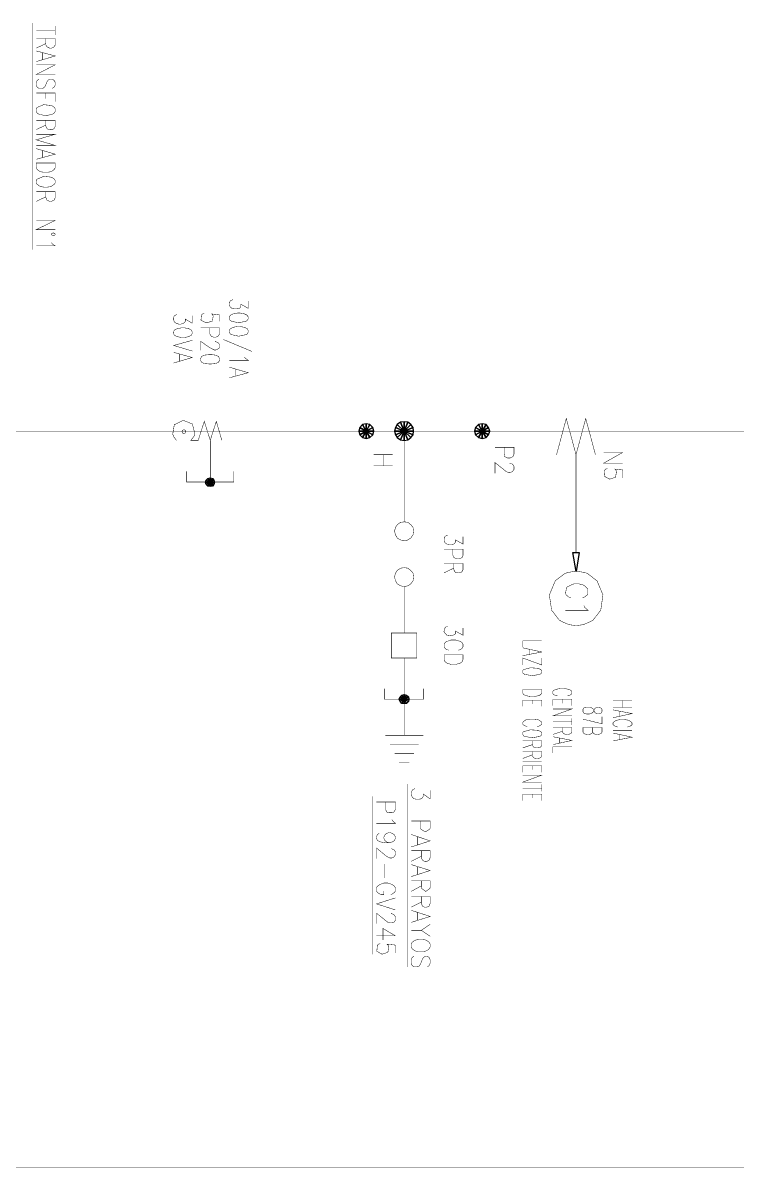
# Model space of a CAD drawing. Extents: x 0.1 to 11.6, y 0.2 to 16.4.
# Drawn here: x 3.105 to 4.391, y 8.915 to 10.976 of the extents above; entities that cross this region are included whole.
import ezdxf

# ---------------------------------------------------------------- set-up
doc = ezdxf.new("R2010")
doc.units = 0
doc.header["$MEASUREMENT"] = 0

msp = doc.modelspace()

# ---------------------------------------------------------------- linework, layer by layer
at = {"color": 0, "const_width": 0.000833}
for points in [[(3.1225, 10.9758), (3.1225, 10.5683)], [(3.16336, 10.9708), (3.16336, 10.9542)], [(3.16336, 10.9625), (3.12918, 10.9625)], [(3.12918, 10.9483), (3.16336, 10.9483), (3.16336, 10.9366), (3.16168, 10.9333), (3.16, 10.9325), (3.15668, 10.9308), (3.15332, 10.9308), (3.14833, 10.9333), (3.14665, 10.9366), (3.14665, 10.9483)], [(3.14665, 10.9391), (3.12918, 10.9308)], [(3.12918, 10.9258), (3.16336, 10.9167), (3.12918, 10.9066)], [(3.14085, 10.9225), (3.14085, 10.91)], [(3.12918, 10.9008), (3.16336, 10.9008), (3.12918, 10.8833), (3.16336, 10.8833)], [(3.15831, 10.8583), (3.16168, 10.8608), (3.16336, 10.8642), (3.16336, 10.8691), (3.16168, 10.8725), (3.15831, 10.875), (3.155, 10.875), (3.15169, 10.8741), (3.15001, 10.8725), (3.14833, 10.87), (3.14583, 10.8633), (3.14415, 10.8608), (3.14253, 10.8592), (3.13917, 10.8583), (3.13417, 10.8583), (3.13086, 10.8608), (3.12918, 10.8642), (3.12918, 10.8691), (3.13086, 10.8725), (3.13417, 10.875)], [(3.12918, 10.85), (3.16336, 10.85), (3.16336, 10.8342)], [(3.14665, 10.85), (3.14665, 10.84)], [(3.12918, 10.8008), (3.16336, 10.8008), (3.16336, 10.79), (3.16168, 10.7867), (3.16, 10.785), (3.15668, 10.7842), (3.15332, 10.7842), (3.15001, 10.785), (3.14833, 10.7867), (3.14665, 10.79), (3.14665, 10.8008)], [(3.14665, 10.7925), (3.12918, 10.7842)], [(3.12918, 10.7758), (3.16336, 10.7758), (3.12918, 10.7658), (3.16336, 10.7558), (3.12918, 10.7558)], [(3.12918, 10.75), (3.16336, 10.74), (3.12918, 10.7308)], [(3.14085, 10.7466), (3.14085, 10.7342)], [(3.12918, 10.6725), (3.16336, 10.6725), (3.16336, 10.6617), (3.16168, 10.6575), (3.15668, 10.655), (3.15332, 10.655), (3.14833, 10.6575), (3.14665, 10.6617), (3.14665, 10.6725)], [(3.14665, 10.6633), (3.12918, 10.655)], [(3.12918, 10.6208), (3.16336, 10.6208), (3.12918, 10.6042), (3.16336, 10.6042)], [(3.15668, 10.5808), (3.15831, 10.5783), (3.16336, 10.575), (3.12918, 10.575)], [(3.51085, 10.4758), (3.51085, 10.4625), (3.4975, 10.47), (3.4975, 10.4658), (3.49582, 10.4633), (3.49501, 10.4625), (3.49001, 10.4616), (3.48665, 10.4616), (3.48167, 10.4625), (3.47835, 10.465), (3.47667, 10.4683), (3.47667, 10.4725), (3.47835, 10.4758), (3.47999, 10.4767), (3.48335, 10.4783)], [(3.41, 10.4492), (3.41, 10.4358), (3.39751, 10.4433), (3.39751, 10.4391), (3.39583, 10.4366), (3.39415, 10.4358), (3.38917, 10.4341), (3.38585, 10.4341), (3.38086, 10.4358), (3.3775, 10.4383), (3.37668, 10.4417), (3.37668, 10.4458), (3.3775, 10.4492), (3.38249, 10.4517)], [(3.45915, 10.4391), (3.45915, 10.4508), (3.44499, 10.4525), (3.44667, 10.4508), (3.44781, 10.4488), (3.44629, 10.4396), (3.43549, 10.4365), (3.42567, 10.4411), (3.42665, 10.4505), (3.42833, 10.4525), (3.43164, 10.4533)], [(3.42503, 10.4275), (3.45915, 10.4275), (3.45915, 10.4167), (3.45751, 10.4133), (3.45583, 10.4117), (3.45247, 10.4108), (3.44835, 10.4108), (3.44499, 10.4117), (3.44336, 10.4133), (3.44168, 10.4167), (3.44168, 10.4275)], [(3.41, 10.405), (3.37668, 10.3958), (3.41, 10.3858)], [(3.45085, 10.4025), (3.45247, 10.4025), (3.45751, 10.4), (3.45915, 10.3975), (3.45915, 10.3925), (3.45751, 10.39), (3.45583, 10.3892), (3.45247, 10.3875), (3.44997, 10.3875), (3.44168, 10.3917), (3.42503, 10.4033), (3.42503, 10.3867)], [(3.51753, 10.385), (3.46582, 10.4066)], [(3.37668, 10.3833), (3.41, 10.3741), (3.37668, 10.3642)], [(3.38747, 10.38), (3.38747, 10.3675)], [(3.50418, 10.375), (3.50586, 10.3725), (3.51085, 10.3691), (3.47667, 10.3691)], [(3.47667, 10.3567), (3.51085, 10.3467), (3.47667, 10.3375)], [(3.48833, 10.3533), (3.48833, 10.3408)], [(4.06581, 10.1992), (4.08333, 10.2642), (4.10086, 10.1992), (4.11833, 10.2642), (4.13585, 10.1992)], [(3.38167, 10.225), (3.37668, 10.2317), (3.37489, 10.2362), (3.37776, 10.2532), (3.39367, 10.2611), (3.41021, 10.2545), (3.41471, 10.2374), (3.41336, 10.2325), (3.4075, 10.225), (3.42085, 10.225)], [(3.46332, 10.225), (3.45335, 10.2592), (3.44249, 10.225), (3.43164, 10.2592), (3.42085, 10.225)], [(7.48503, 10.2416), (3.02501, 10.2416)], [(3.44249, 10.2242), (3.44249, 10.15)], [(3.79167, 10.2416), (3.79167, 10.0783)], [(3.95503, 10.2125), (3.98915, 10.2125), (3.98915, 10.2), (3.98753, 10.1958), (3.98247, 10.1933), (3.97749, 10.1933), (3.9725, 10.1958), (3.97168, 10.2), (3.97168, 10.2125)], [(4.15082, 10.2033), (4.185, 10.2033), (4.15082, 10.1841), (4.185, 10.1841)], [(3.77083, 10.1992), (3.73665, 10.1992)], [(3.75499, 10.1992), (3.75499, 10.1791)], [(3.98085, 10.1833), (3.98247, 10.1833), (3.98583, 10.1825), (3.98753, 10.1808), (3.98915, 10.1783), (3.98915, 10.1725), (3.98753, 10.17), (3.98583, 10.1683), (3.98247, 10.1675), (3.97917, 10.1675), (3.97586, 10.1683), (3.95503, 10.185), (3.95503, 10.1658)], [(4.10086, 10.0233), (4.10086, 10.1992)], [(3.48503, 10.1692), (3.48503, 10.15), (3.40001, 10.15), (3.40001, 10.1692)], [(3.77083, 10.1791), (3.73665, 10.1791)], [(4.185, 10.1575), (4.185, 10.1717), (4.17085, 10.1733), (4.17253, 10.1717), (4.17372, 10.1691), (4.17204, 10.1586), (4.16129, 10.1552), (4.15153, 10.1605), (4.1524, 10.171), (4.15419, 10.1733), (4.1575, 10.1742)], [(3.89751, 10.0517), (3.89751, 10.0383), (3.88417, 10.0458), (3.88417, 10.0425), (3.88249, 10.04), (3.88081, 10.0383), (3.87582, 10.0375), (3.87332, 10.0375), (3.86833, 10.0383), (3.86501, 10.0408), (3.86333, 10.045), (3.86333, 10.0483), (3.86501, 10.0517), (3.86664, 10.0533), (3.87001, 10.0541)], [(3.86333, 10.0291), (3.89751, 10.0291), (3.89751, 10.0183), (3.89583, 10.0142), (3.89085, 10.0117), (3.88585, 10.0117), (3.88081, 10.0142), (3.87918, 10.0183), (3.87918, 10.0291)], [(3.86333, 10.0033), (3.89751, 10.0033), (3.89751, 9.99251), (3.89583, 9.98915), (3.89415, 9.98747), (3.89085, 9.98665), (3.88747, 9.98665), (3.88417, 9.98747), (3.88249, 9.98915), (3.88081, 9.99251), (3.88081, 10.0033)], [(3.88081, 9.99501), (3.86333, 9.98665)], [(3.79167, 9.96164), (3.79167, 9.87831)], [(4.11253, 9.94163), (4.11664, 9.94331), (4.12082, 9.94667), (4.12213, 9.94874), (4.12196, 9.95806), (4.11469, 9.96446), (4.11253, 9.965), (4.10667, 9.96664), (4.0975, 9.96664), (4.09489, 9.96615), (4.08388, 9.9605), (4.08187, 9.94922), (4.08333, 9.94667), (4.08751, 9.94331), (4.09169, 9.94163)], [(4.11501, 9.92746), (4.11664, 9.92415), (4.1225, 9.91917), (4.08165, 9.91917)], [(3.89751, 9.88747), (3.89751, 9.87414), (3.88417, 9.88167), (3.88417, 9.8775), (3.88297, 9.87592), (3.87646, 9.87321), (3.86783, 9.87472), (3.86296, 9.88058), (3.86507, 9.88764), (3.86664, 9.88917), (3.87001, 9.88997)], [(3.88917, 9.8475), (3.89253, 9.84831), (3.89583, 9.85081), (3.89751, 9.85331), (3.89751, 9.85835), (3.89583, 9.86083), (3.89253, 9.86333), (3.88917, 9.86415), (3.88417, 9.86583), (3.87582, 9.86583), (3.87169, 9.86415), (3.86833, 9.86333), (3.86501, 9.86083), (3.86333, 9.85835), (3.86333, 9.85331), (3.86501, 9.85081), (3.86833, 9.84831), (3.87169, 9.8475)], [(4.03917, 9.86415), (4.00499, 9.86415), (4.00499, 9.85331)], [(4.00499, 9.85167), (4.03917, 9.84412), (4.00499, 9.83751)], [(3.79167, 9.83333), (3.79167, 9.69417)], [(4.00499, 9.83333), (4.03917, 9.82081), (4.03917, 9.83333)], [(4.00499, 9.83333), (4.00499, 9.82081)], [(4.01665, 9.84831), (4.01665, 9.84)], [(3.75586, 9.75917), (3.75586, 9.77832)], [(3.82667, 9.75917), (3.82667, 9.77832)], [(4.08501, 9.76497), (4.08832, 9.76585), (4.09169, 9.76747), (4.09332, 9.76915), (4.09332, 9.77333), (4.09169, 9.77501), (4.08832, 9.77664), (4.08501, 9.7775), (4.08003, 9.77832), (4.07167, 9.77832), (4.06749, 9.7775), (4.06418, 9.77664), (4.06082, 9.77501), (4.05919, 9.77333), (4.05919, 9.76915), (4.06082, 9.76747), (4.06418, 9.76585), (4.06749, 9.76497)], [(3.82667, 9.75917), (3.75586, 9.75917)], [(4.00499, 9.75749), (4.03917, 9.75749), (4.03917, 9.74664)], [(4.00499, 9.75749), (4.00499, 9.74664)], [(4.02251, 9.75749), (4.02251, 9.75082)], [(4.05919, 9.75917), (4.09332, 9.75917), (4.09332, 9.7475)], [(4.05919, 9.75917), (4.05919, 9.7475)], [(4.07667, 9.75917), (4.07667, 9.75163)], [(4.20167, 9.75667), (4.16749, 9.75667)], [(4.185, 9.75667), (4.185, 9.74414)], [(4.05919, 9.74164), (4.09332, 9.74164), (4.05919, 9.72917), (4.09332, 9.72917)], [(4.11333, 9.72331), (4.14751, 9.715), (4.14751, 9.72749)], [(4.20167, 9.74414), (4.16749, 9.74414)], [(4.16749, 9.73996), (4.20167, 9.73335), (4.16749, 9.72581)], [(4.17914, 9.73747), (4.17914, 9.72831)], [(4.03082, 9.70996), (4.03418, 9.71083), (4.03749, 9.71251), (4.03917, 9.71414), (4.03917, 9.7175), (4.03749, 9.71912), (4.03418, 9.72168), (4.03082, 9.7225), (4.02582, 9.72331), (4.01833, 9.72331), (4.01335, 9.7225), (4.00999, 9.72168), (4.00667, 9.71912), (4.00499, 9.7175), (4.00499, 9.71414), (4.00667, 9.71251), (4.00999, 9.71083), (4.01335, 9.70996)], [(4.09332, 9.71832), (4.05919, 9.71832)], [(4.05919, 9.70833), (4.09332, 9.70833), (4.09332, 9.69997), (4.09169, 9.69749), (4.09, 9.69667), (4.08664, 9.69581), (4.08333, 9.69581), (4.08003, 9.69667), (4.07835, 9.69749), (4.07667, 9.69997), (4.07667, 9.70833)], [(4.09332, 9.72499), (4.09332, 9.71251)], [(4.11333, 9.70833), (4.14751, 9.70833), (4.14751, 9.69997), (4.14583, 9.69749), (4.14415, 9.69667), (4.14085, 9.69581), (4.13747, 9.69581), (4.13417, 9.69667), (4.13249, 9.69749), (4.13086, 9.69997), (4.13086, 9.70833)], [(4.13086, 9.69997), (4.12918, 9.69749), (4.1275, 9.69667), (4.125, 9.69581), (4.12001, 9.69581), (4.11664, 9.69667), (4.11501, 9.69749), (4.11333, 9.69997), (4.11333, 9.70833)], [(4.19336, 9.70915), (4.19667, 9.70996), (4.19997, 9.71164), (4.20167, 9.71332), (4.20167, 9.71664), (4.19997, 9.71832), (4.19667, 9.72081), (4.19336, 9.72168), (4.18832, 9.7225), (4.18001, 9.7225), (4.17583, 9.72168), (4.17253, 9.72081), (4.16917, 9.71832), (4.16749, 9.71664), (4.16749, 9.71332), (4.16917, 9.71164), (4.17253, 9.70996), (4.17583, 9.70915)], [(3.75749, 9.69417), (3.82585, 9.69417)], [(4.07667, 9.70167), (4.05919, 9.69581)], [(4.05919, 9.69168), (4.09332, 9.685), (4.05919, 9.67746)], [(4.07086, 9.68913), (4.07086, 9.68001)], [(4.20167, 9.70247), (4.16749, 9.70247)], [(4.16749, 9.69829), (4.20167, 9.69081), (4.16749, 9.68414)], [(4.17914, 9.69581), (4.17914, 9.68664)], [(3.76585, 9.67833), (3.81749, 9.67833)], [(4.00499, 9.68414), (4.03917, 9.68414), (4.03917, 9.67583), (4.03749, 9.67333), (4.03581, 9.67247), (4.0325, 9.67165), (4.02919, 9.67165), (4.02582, 9.67247), (4.02414, 9.67333), (4.02251, 9.67583), (4.02251, 9.68414)], [(4.02251, 9.67746), (4.00499, 9.67165)], [(4.00499, 9.66499), (4.03917, 9.66499), (4.03917, 9.6575), (4.03749, 9.65414), (4.03581, 9.65332), (4.0325, 9.6525), (4.02919, 9.6525), (4.02582, 9.65332), (4.02414, 9.65414), (4.02251, 9.6575), (4.02251, 9.66499)], [(4.09332, 9.67333), (4.05919, 9.67333), (4.05919, 9.66249)], [(3.77414, 9.66168), (3.80919, 9.66168)], [(3.7825, 9.64583), (3.80083, 9.64583)], [(4.02251, 9.65918), (4.00499, 9.6525)], [(4.03917, 9.64665), (4.00499, 9.64665)], [(4.00499, 9.63917), (4.03917, 9.63917), (4.03917, 9.6275)], [(4.00499, 9.63917), (4.00499, 9.6275)], [(4.02251, 9.63917), (4.02251, 9.63249)], [(3.79753, 9.60667), (3.79753, 9.2775)], [(4.00499, 9.6225), (4.03917, 9.6225), (4.00499, 9.60997), (4.03917, 9.60997)], [(4.03917, 9.60579), (4.03917, 9.59332)], [(3.73503, 9.58415), (3.73503, 9.29997)], [(3.83832, 9.595), (3.83832, 9.57997), (3.82585, 9.58832), (3.82585, 9.58415), (3.82417, 9.58165), (3.82249, 9.57997), (3.81749, 9.57915), (3.81418, 9.57915), (3.80919, 9.57997), (3.80583, 9.58333), (3.80414, 9.58751), (3.80414, 9.59082), (3.80583, 9.595), (3.80751, 9.59662), (3.81082, 9.59831)], [(4.03917, 9.59918), (4.00499, 9.59918)], [(4.00499, 9.58832), (4.03917, 9.58832), (4.03917, 9.57667)], [(4.00499, 9.58832), (4.00499, 9.57667)], [(4.02251, 9.58832), (4.02251, 9.58165)], [(3.74164, 9.57417), (3.77582, 9.57417), (3.77582, 9.56164), (3.77414, 9.55751), (3.77251, 9.55583), (3.76915, 9.55501), (3.76417, 9.55501), (3.76085, 9.55583), (3.75917, 9.55751), (3.75836, 9.56164), (3.75836, 9.57417)], [(3.76915, 9.54249), (3.77083, 9.53999), (3.77582, 9.53581), (3.74164, 9.53581)], [(3.80414, 9.53999), (3.83832, 9.53999), (3.83832, 9.5275), (3.83757, 9.52533), (3.82975, 9.52051), (3.82156, 9.52528), (3.82086, 9.5275), (3.82086, 9.53999)], [(3.76417, 9.50082), (3.75917, 9.5025), (3.75667, 9.50499), (3.75499, 9.50917), (3.75499, 9.51079), (3.75667, 9.51497), (3.75917, 9.51747), (3.76417, 9.51915), (3.76585, 9.51915), (3.77083, 9.51747), (3.77414, 9.51497), (3.77582, 9.51079), (3.77582, 9.50917), (3.77414, 9.50499), (3.77083, 9.5025), (3.76417, 9.50082), (3.75667, 9.50082), (3.74832, 9.5025), (3.74333, 9.50499), (3.74164, 9.50917), (3.74164, 9.51167), (3.74333, 9.51585), (3.74669, 9.51747)], [(3.80414, 9.51585), (3.83832, 9.50418), (3.80414, 9.49333)], [(3.81581, 9.51167), (3.81581, 9.4975)], [(3.76753, 9.48996), (3.76915, 9.48996), (3.77414, 9.48747), (3.77582, 9.48415), (3.77582, 9.47917), (3.77414, 9.47667), (3.77251, 9.47499), (3.76915, 9.47331), (3.76585, 9.47331), (3.76247, 9.47499), (3.75836, 9.47749), (3.74164, 9.49164), (3.74164, 9.4725)], [(3.80414, 9.48665), (3.83832, 9.48665), (3.83832, 9.47418), (3.83664, 9.47), (3.83501, 9.46832), (3.83165, 9.4675), (3.82835, 9.4675), (3.82585, 9.46832), (3.82417, 9.47), (3.82249, 9.47418), (3.82249, 9.48665)], [(3.75667, 9.46251), (3.75667, 9.4375)], [(3.82249, 9.47667), (3.80414, 9.4675)], [(3.80414, 9.46164), (3.83832, 9.45085), (3.80414, 9.44)], [(3.81581, 9.45747), (3.81581, 9.44417)], [(3.76753, 9.4075), (3.77083, 9.40918), (3.77414, 9.41168), (3.77582, 9.41417), (3.77582, 9.41997), (3.77414, 9.42247), (3.77083, 9.42497), (3.76753, 9.42665), (3.76247, 9.42833), (3.75499, 9.42833), (3.75, 9.42665), (3.74669, 9.42497), (3.74333, 9.42247), (3.74164, 9.41997), (3.74164, 9.41417), (3.74333, 9.41168), (3.74669, 9.40918), (3.75, 9.4075), (3.75499, 9.4075), (3.75499, 9.41417)], [(3.80414, 9.43251), (3.83832, 9.43251), (3.83832, 9.42085), (3.83783, 9.41862), (3.83046, 9.41319), (3.82297, 9.41862), (3.82249, 9.42085), (3.82249, 9.43251)], [(3.82249, 9.42333), (3.80414, 9.41331)], [(3.77582, 9.40164), (3.74164, 9.39085), (3.77582, 9.37999)], [(3.80414, 9.40414), (3.83832, 9.40414), (3.83832, 9.39165), (3.83664, 9.38747), (3.83501, 9.38579), (3.83165, 9.38499), (3.82835, 9.38499), (3.82585, 9.38579), (3.82417, 9.38747), (3.82249, 9.39165), (3.82249, 9.40414)], [(3.82249, 9.39415), (3.80414, 9.38499)], [(3.80414, 9.37918), (3.83832, 9.36833), (3.80414, 9.35747)], [(3.76753, 9.37332), (3.76915, 9.37332), (3.77251, 9.37164), (3.77414, 9.37001), (3.77582, 9.36751), (3.77582, 9.36165), (3.77414, 9.35915), (3.77251, 9.35747), (3.76915, 9.35667), (3.76585, 9.35667), (3.76247, 9.35747), (3.74164, 9.37414), (3.74164, 9.35499)], [(3.81581, 9.375), (3.81581, 9.36165)], [(3.77582, 9.33333), (3.75331, 9.34668), (3.75331, 9.32585)], [(3.83832, 9.35417), (3.82249, 9.34332), (3.80414, 9.34332)], [(3.83832, 9.33247), (3.82249, 9.34332)], [(3.77582, 9.33333), (3.74164, 9.33333)], [(3.77582, 9.30246), (3.77582, 9.31668), (3.76085, 9.31831), (3.76247, 9.31668), (3.76367, 9.31401), (3.76215, 9.3036), (3.75168, 9.30029), (3.74229, 9.30561), (3.74322, 9.31603), (3.74501, 9.31831), (3.74832, 9.31917)], [(3.83333, 9.2775), (3.83664, 9.28), (3.83832, 9.28418), (3.83832, 9.28999), (3.83664, 9.29417), (3.83333, 9.29665), (3.83003, 9.29665), (3.82667, 9.29497), (3.82585, 9.29417), (3.82417, 9.29081), (3.82086, 9.2825), (3.81917, 9.28), (3.81749, 9.27832), (3.81418, 9.2775), (3.80919, 9.2775), (3.80583, 9.28), (3.80414, 9.28418), (3.80414, 9.28999), (3.80583, 9.29417), (3.80919, 9.29665)], [(4.82747, 8.91581), (2.94835, 8.91581)]]:
    msp.add_lwpolyline(points, dxfattribs=at)
for points in [[(3.16336, 10.8217), (3.16168, 10.8242), (3.15831, 10.8267), (3.15597, 10.8276), (3.14253, 10.8291), (3.13069, 10.824), (3.12918, 10.8217), (3.12918, 10.8167), (3.13086, 10.8141), (3.13297, 10.8124), (3.14626, 10.809), (3.1595, 10.8124), (3.16168, 10.8141), (3.16336, 10.8167), (3.16336, 10.8217)], [(3.12918, 10.7242), (3.16336, 10.7242), (3.16336, 10.7158), (3.16168, 10.7125), (3.15831, 10.71), (3.155, 10.7083), (3.15001, 10.7075), (3.14253, 10.7075), (3.13747, 10.7083), (3.13417, 10.71), (3.13086, 10.7125), (3.12918, 10.7158), (3.12918, 10.7242)], [(3.16336, 10.6925), (3.16168, 10.695), (3.15831, 10.6975), (3.15653, 10.6986), (3.14258, 10.7001), (3.13021, 10.6948), (3.12918, 10.6925), (3.12918, 10.6883), (3.13086, 10.6858), (3.13417, 10.6833), (3.13747, 10.6816), (3.14253, 10.6808), (3.15001, 10.6808), (3.155, 10.6816), (3.15831, 10.6833), (3.16168, 10.6858), (3.16336, 10.6883), (3.16336, 10.6925)], [(3.16, 10.5933), (3.16249, 10.5941), (3.16336, 10.5958), (3.16249, 10.5975), (3.16, 10.5983), (3.1575, 10.5975), (3.15668, 10.5958), (3.1575, 10.5941), (3.16, 10.5933)], [(3.51085, 10.4467), (3.50917, 10.45), (3.50418, 10.4525), (3.49582, 10.4542), (3.49164, 10.4542), (3.48335, 10.4525), (3.47835, 10.45), (3.47667, 10.4467), (3.47667, 10.4442), (3.47835, 10.4408), (3.48042, 10.4394), (3.49376, 10.4366), (3.50706, 10.4394), (3.50917, 10.4408), (3.51085, 10.4442), (3.51085, 10.4467)], [(3.41, 10.42), (3.40831, 10.4233), (3.40419, 10.4258), (3.39583, 10.4275), (3.39085, 10.4275), (3.38249, 10.4258), (3.3775, 10.4233), (3.37668, 10.42), (3.37668, 10.4175), (3.3775, 10.4142), (3.38249, 10.4117), (3.39085, 10.41), (3.39583, 10.41), (3.40419, 10.4117), (3.40831, 10.4142), (3.41, 10.4175), (3.41, 10.42)], [(3.51085, 10.4225), (3.50917, 10.4258), (3.50418, 10.4283), (3.49582, 10.43), (3.49164, 10.43), (3.48335, 10.4283), (3.47835, 10.4258), (3.47667, 10.4225), (3.47667, 10.42), (3.47835, 10.4167), (3.48042, 10.4153), (3.49376, 10.4124), (3.50706, 10.4153), (3.50917, 10.4167), (3.51085, 10.42), (3.51085, 10.4225)], [(3.45915, 10.3716), (3.45751, 10.3758), (3.45247, 10.3783), (3.44499, 10.3792), (3.44, 10.3792), (3.43164, 10.3783), (3.42665, 10.3758), (3.42503, 10.3716), (3.42503, 10.3691), (3.42665, 10.3658), (3.43164, 10.3633), (3.44, 10.3625), (3.44499, 10.3625), (3.45247, 10.3633), (3.45751, 10.3658), (3.45915, 10.3691), (3.45915, 10.3716)], [(3.39501, 10.2441), (3.39751, 10.2433), (3.39833, 10.2408), (3.39751, 10.2383), (3.39501, 10.2375), (3.39253, 10.2383), (3.39165, 10.2408), (3.39253, 10.2433), (3.39501, 10.2441)], [(3.79167, 10.0783), (3.79833, 10.0775), (3.80333, 10.0733), (3.80751, 10.0683), (3.80832, 10.0616), (3.80751, 10.055), (3.80333, 10.0492), (3.79833, 10.0458), (3.79167, 10.0442), (3.785, 10.0458), (3.77919, 10.0492), (3.77582, 10.055), (3.77414, 10.0616), (3.77582, 10.0683), (3.77919, 10.0733), (3.785, 10.0775), (3.79167, 10.0783)], [(3.79167, 9.99582), (3.79833, 9.99501), (3.80333, 9.99083), (3.80751, 9.98583), (3.80832, 9.97917), (3.80751, 9.9725), (3.80333, 9.96664), (3.79833, 9.96332), (3.79167, 9.96164), (3.785, 9.96332), (3.77919, 9.96664), (3.77582, 9.9725), (3.77414, 9.97917), (3.77582, 9.98583), (3.77919, 9.99083), (3.785, 9.99501), (3.79167, 9.99582)], [(4.10086, 9.89165), (4.11415, 9.89333), (4.12582, 9.89833), (4.13178, 9.90169), (4.1454, 9.9196), (4.14931, 9.94694), (4.13857, 9.97228), (4.12076, 9.98589), (4.11415, 9.98747), (4.10086, 9.98996), (4.08832, 9.98747), (4.0816, 9.98594), (4.06358, 9.97233), (4.05285, 9.94683), (4.05692, 9.91938), (4.07064, 9.90158), (4.07667, 9.89833), (4.08832, 9.89333), (4.10086, 9.89165)], [(3.81418, 9.83333), (3.76833, 9.83333), (3.76833, 9.87831), (3.81418, 9.87831), (3.81418, 9.83333)], [(3.76833, 9.83333), (3.76833, 9.83333)], [(3.86333, 9.83914), (3.89751, 9.83914), (3.89751, 9.83083), (3.89583, 9.82667), (3.89253, 9.82417), (3.88917, 9.82329), (3.88417, 9.82167), (3.87582, 9.82167), (3.87169, 9.82329), (3.86833, 9.82417), (3.86501, 9.82667), (3.86333, 9.83083), (3.86333, 9.83914)], [(4.03917, 9.81082), (4.03749, 9.8125), (4.03418, 9.81413), (4.0325, 9.81478), (4.01882, 9.81581), (4.00618, 9.81239), (4.00499, 9.81082), (4.00499, 9.80664), (4.00667, 9.80501), (4.00846, 9.80388), (4.02208, 9.80154), (4.03564, 9.80388), (4.03749, 9.80501), (4.03917, 9.80664), (4.03917, 9.81082)], [(4.00499, 9.77664), (4.03917, 9.77664), (4.03917, 9.76997), (4.03749, 9.76747), (4.03418, 9.76585), (4.03082, 9.76497), (4.02582, 9.76417), (4.01833, 9.76417), (4.01335, 9.76497), (4.00999, 9.76585), (4.00667, 9.76747), (4.00499, 9.76997), (4.00499, 9.77664)], [(4.14751, 9.74083), (4.14583, 9.74333), (4.14253, 9.74414), (4.13917, 9.74414), (4.13585, 9.74333), (4.13417, 9.74164), (4.13249, 9.73747), (4.13086, 9.73497), (4.1275, 9.73335), (4.125, 9.73247), (4.12001, 9.73247), (4.11664, 9.73335), (4.11501, 9.73415), (4.11333, 9.73665), (4.11333, 9.74083), (4.11501, 9.74333), (4.11664, 9.74414), (4.12001, 9.74501), (4.125, 9.74501), (4.1275, 9.74414), (4.13086, 9.74251), (4.13249, 9.73996), (4.13417, 9.73583), (4.13585, 9.73415), (4.13917, 9.73335), (4.14253, 9.73335), (4.14583, 9.73415), (4.14751, 9.73665), (4.14751, 9.74083)], [(4.03917, 9.69917), (4.03749, 9.70085), (4.03418, 9.70247), (4.0325, 9.70313), (4.01882, 9.70415), (4.00618, 9.70074), (4.00499, 9.69917), (4.00499, 9.69581), (4.00667, 9.69331), (4.00846, 9.69217), (4.02208, 9.68989), (4.03564, 9.69217), (4.03749, 9.69331), (4.03917, 9.69581), (4.03917, 9.69917)], [(3.83832, 9.31831), (3.83664, 9.32167), (3.83333, 9.32417), (3.83003, 9.32585), (3.82585, 9.32667), (3.81749, 9.32667), (3.8125, 9.32585), (3.80919, 9.32417), (3.80583, 9.32167), (3.80414, 9.31831), (3.80414, 9.31332), (3.80583, 9.31), (3.80919, 9.30751), (3.8125, 9.30583), (3.81749, 9.30501), (3.82585, 9.30501), (3.83003, 9.30583), (3.83333, 9.30751), (3.83664, 9.31), (3.83832, 9.31332), (3.83832, 9.31831)]]:
    msp.add_lwpolyline(points, close=True, dxfattribs=at)
at = {"color": 0}
for points in [[(3.71164, 10.2483), (3.71001, 10.2416), (3.72331, 10.2416)], [(3.71669, 10.2533), (3.71164, 10.2483), (3.72331, 10.2416)], [(3.72331, 10.255), (3.71669, 10.2533), (3.72331, 10.2416)], [(3.72999, 10.2533), (3.72331, 10.255), (3.72331, 10.2416)], [(3.73503, 10.2483), (3.72999, 10.2533), (3.72331, 10.2416)], [(3.73665, 10.2416), (3.73503, 10.2483), (3.72331, 10.2416)], [(3.77582, 10.2483), (3.77414, 10.2416), (3.79167, 10.2416)], [(3.77919, 10.2533), (3.77582, 10.2483), (3.79167, 10.2416)], [(3.785, 10.2575), (3.77919, 10.2533), (3.79167, 10.2416)], [(3.79167, 10.2583), (3.785, 10.2575), (3.79167, 10.2416)], [(3.79833, 10.2575), (3.79167, 10.2583), (3.79167, 10.2416)], [(3.80333, 10.2533), (3.79833, 10.2575), (3.79167, 10.2416)], [(3.80751, 10.2483), (3.80333, 10.2533), (3.79167, 10.2416)], [(3.80832, 10.2416), (3.80751, 10.2483), (3.79167, 10.2416)], [(3.91997, 10.2483), (3.91835, 10.2416), (3.93164, 10.2416)], [(3.92503, 10.2533), (3.91997, 10.2483), (3.93164, 10.2416)], [(3.93164, 10.255), (3.92503, 10.2533), (3.93164, 10.2416)], [(3.93918, 10.2533), (3.93164, 10.255), (3.93164, 10.2416)], [(3.94336, 10.2483), (3.93918, 10.2533), (3.93164, 10.2416)], [(3.94586, 10.2416), (3.94336, 10.2483), (3.93164, 10.2416)], [(3.71001, 10.2416), (3.71164, 10.235), (3.72331, 10.2416)], [(3.71164, 10.235), (3.71669, 10.23), (3.72331, 10.2416)], [(3.71669, 10.23), (3.72331, 10.2283), (3.72331, 10.2416)], [(3.72331, 10.2283), (3.72999, 10.23), (3.72331, 10.2416)], [(3.72999, 10.23), (3.73503, 10.235), (3.72331, 10.2416)], [(3.73503, 10.235), (3.73665, 10.2416), (3.72331, 10.2416)], [(3.77414, 10.2416), (3.77582, 10.235), (3.79167, 10.2416)], [(3.77582, 10.235), (3.77919, 10.23), (3.79167, 10.2416)], [(3.77919, 10.23), (3.785, 10.2258), (3.79167, 10.2416)], [(3.785, 10.2258), (3.79167, 10.225), (3.79167, 10.2416)], [(3.79167, 10.225), (3.79833, 10.2258), (3.79167, 10.2416)], [(3.79833, 10.2258), (3.80333, 10.23), (3.79167, 10.2416)], [(3.80333, 10.23), (3.80751, 10.235), (3.79167, 10.2416)], [(3.80751, 10.235), (3.80832, 10.2416), (3.79167, 10.2416)], [(3.91835, 10.2416), (3.91997, 10.235), (3.93164, 10.2416)], [(3.91997, 10.235), (3.92503, 10.23), (3.93164, 10.2416)], [(3.92503, 10.23), (3.93164, 10.2283), (3.93164, 10.2416)], [(3.93164, 10.2283), (3.93918, 10.23), (3.93164, 10.2416)], [(3.93918, 10.23), (3.94336, 10.235), (3.93164, 10.2416)], [(3.94336, 10.235), (3.94586, 10.2416), (3.93164, 10.2416)], [(3.43419, 10.15), (3.435, 10.1533), (3.44249, 10.15)], [(3.435, 10.1458), (3.43419, 10.15), (3.44249, 10.15)], [(3.435, 10.1533), (3.43832, 10.1566), (3.44249, 10.15)], [(3.43832, 10.1425), (3.435, 10.1458), (3.44249, 10.15)], [(3.43832, 10.1566), (3.44249, 10.1575), (3.44249, 10.15)], [(3.44249, 10.1417), (3.43832, 10.1425), (3.44249, 10.15)], [(3.44249, 10.1575), (3.44667, 10.1566), (3.44249, 10.15)], [(3.44667, 10.1566), (3.44917, 10.1533), (3.44249, 10.15)], [(3.44917, 10.1533), (3.44997, 10.15), (3.44249, 10.15)], [(3.44997, 10.15), (3.44917, 10.1458), (3.44249, 10.15)], [(3.44917, 10.1458), (3.44667, 10.1425), (3.44249, 10.15)], [(3.44667, 10.1425), (3.44249, 10.1417), (3.44249, 10.15)], [(4.10667, 10.0233), (4.10086, 9.98915), (4.095, 10.0233)], [(3.7825, 9.75917), (3.78418, 9.76329), (3.79167, 9.75917)], [(3.78418, 9.75499), (3.7825, 9.75917), (3.79167, 9.75917)], [(3.78418, 9.76329), (3.78749, 9.76665), (3.79167, 9.75917)], [(3.78749, 9.75163), (3.78418, 9.75499), (3.79167, 9.75917)], [(3.78749, 9.76665), (3.79167, 9.76747), (3.79167, 9.75917)], [(3.79167, 9.75082), (3.78749, 9.75163), (3.79167, 9.75917)], [(3.79167, 9.76747), (3.79585, 9.76665), (3.79167, 9.75917)], [(3.79585, 9.76665), (3.79915, 9.76329), (3.79167, 9.75917)], [(3.79915, 9.76329), (3.80003, 9.75917), (3.79167, 9.75917)], [(3.80003, 9.75917), (3.79915, 9.75499), (3.79167, 9.75917)], [(3.79915, 9.75499), (3.79585, 9.75163), (3.79167, 9.75917)], [(3.79585, 9.75163), (3.79167, 9.75082), (3.79167, 9.75917)]]:
    msp.add_lwpolyline(points, close=True, dxfattribs=at)

doc.saveas('drawing.dxf')
